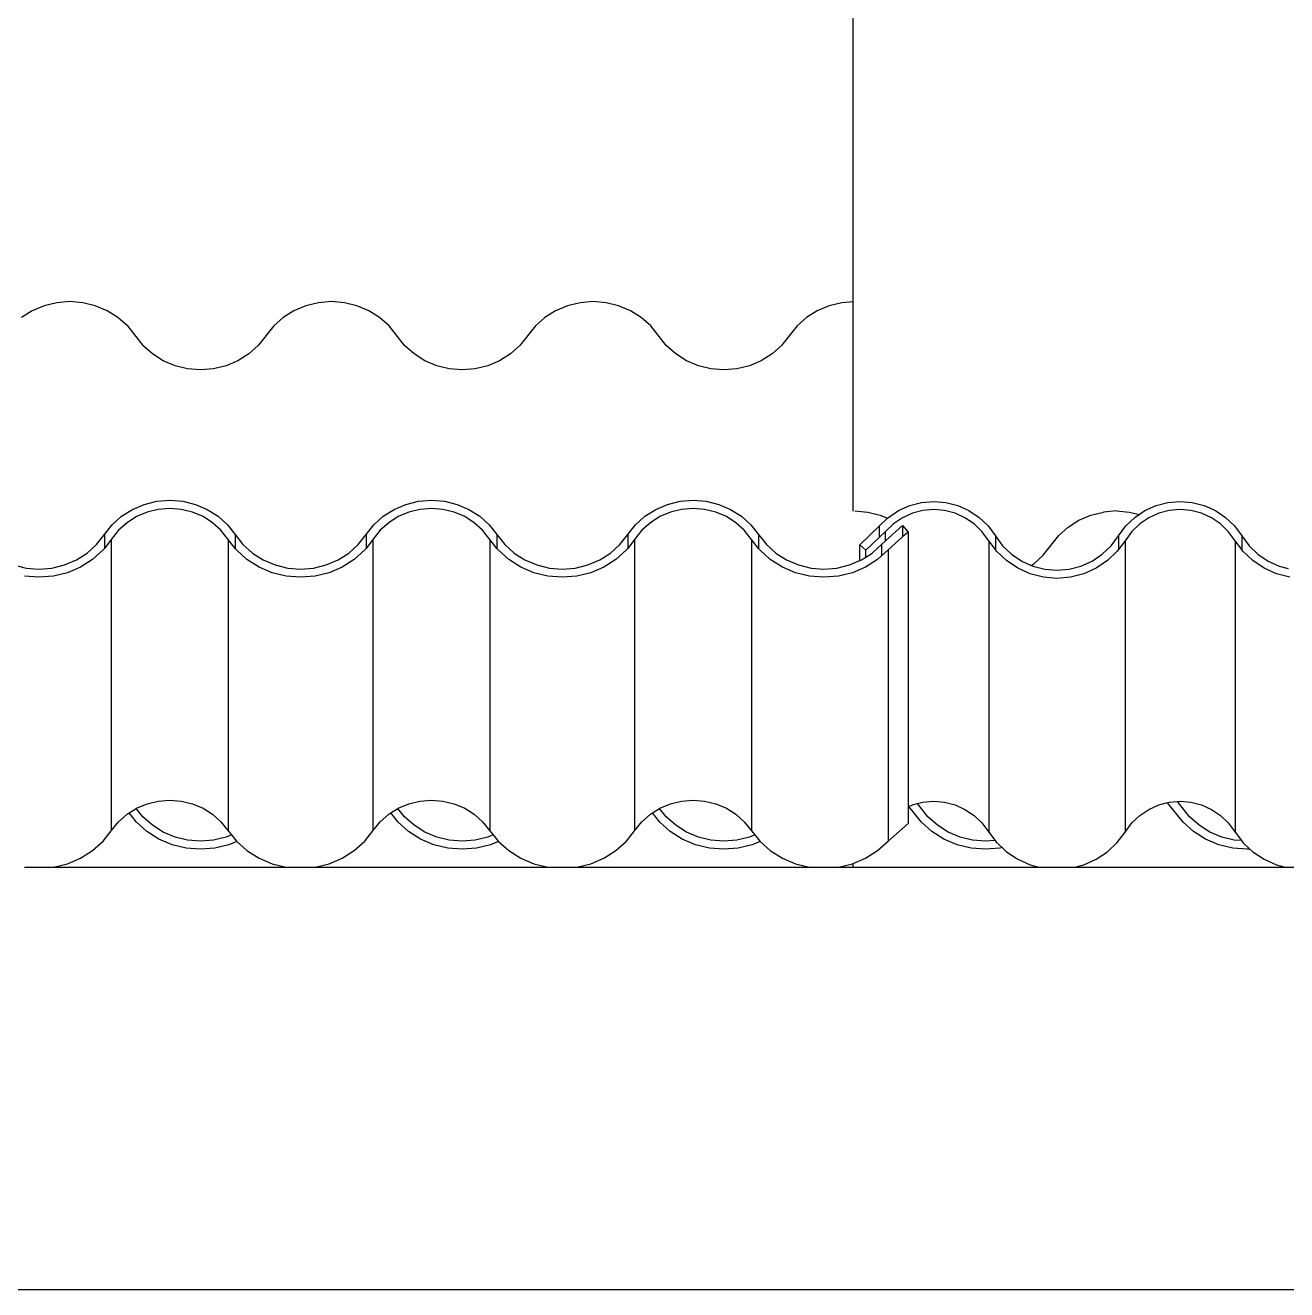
# Model space of a CAD drawing. Header units: millimetres. Extents: x 3212 to 6878, y 1640 to 3386.
# Drawn here: x 3311.347 to 3312.273, y 1648.452 to 1649.379 of the extents above; entities that cross this region are included whole.
import ezdxf

# ---------------------------------------------------------------- set-up
doc = ezdxf.new("R2010")
doc.units = ezdxf.units.MM
doc.header["$LTSCALE"] = 0.8
for name, color, linetype in [('A-PEN-B', 5, 'Continuous'), ('A-PEN-C', 4, 'Continuous'), ('A-PEN-Y', 2, 'Continuous')]:
    doc.layers.add(name, color=color, linetype=linetype)

msp = doc.modelspace()

# ---------------------------------------------------------------- linework, layer by layer
at = {"layer": 'A-PEN-B', "ltscale": 0.05}
msp.add_line((3320.40488, 1648.45157), (3305.20445, 1648.45157), dxfattribs=at)
at = {"layer": 'A-PEN-C', "ltscale": 0.05}
for p, q in [((3311.36083, 1649.17334), (3311.35213, 1649.16968)), ((3311.37007, 1649.17559), (3311.36083, 1649.17334)), ((3311.37958, 1649.17634), (3311.37007, 1649.17559)), ((3311.38909, 1649.17559), (3311.37958, 1649.17634)), ((3311.39833, 1649.17334), (3311.38909, 1649.17559)), ((3311.40704, 1649.16968), (3311.39833, 1649.17334)), ((3311.55283, 1649.17334), (3311.54412, 1649.16968)), ((3311.56206, 1649.17559), (3311.55283, 1649.17334)), ((3311.57157, 1649.17634), (3311.56206, 1649.17559)), ((3311.58108, 1649.17559), (3311.57157, 1649.17634)), ((3311.59032, 1649.17334), (3311.58108, 1649.17559)), ((3311.59903, 1649.16968), (3311.59032, 1649.17334)), ((3311.74482, 1649.17334), (3311.73611, 1649.16968)), ((3311.75406, 1649.17559), (3311.74482, 1649.17334)), ((3311.76357, 1649.17634), (3311.75406, 1649.17559)), ((3311.77308, 1649.17559), (3311.76357, 1649.17634)), ((3311.78231, 1649.17334), (3311.77308, 1649.17559)), ((3311.79102, 1649.16968), (3311.78231, 1649.17334)), ((3311.93681, 1649.17334), (3311.9281, 1649.16968)), ((3311.94605, 1649.17559), (3311.93681, 1649.17334)), ((3311.9544, 1649.17625), (3311.94605, 1649.17559)), ((3311.9544, 1649.0227), (3311.9544, 1649.17625)), ((3311.35213, 1649.16968), (3311.34421, 1649.16469)), ((3311.41496, 1649.16469), (3311.40704, 1649.16968)), ((3311.42187, 1649.15853), (3311.41496, 1649.16469)), ((3311.5362, 1649.16469), (3311.52929, 1649.15853)), ((3311.54412, 1649.16968), (3311.5362, 1649.16469)), ((3311.60695, 1649.16469), (3311.59903, 1649.16968)), ((3311.61386, 1649.15853), (3311.60695, 1649.16469)), ((3311.72819, 1649.16469), (3311.72128, 1649.15853)), ((3311.73611, 1649.16968), (3311.72819, 1649.16469)), ((3311.79894, 1649.16469), (3311.79102, 1649.16968)), ((3311.80585, 1649.15853), (3311.79894, 1649.16469)), ((3311.92018, 1649.16469), (3311.91327, 1649.15853)), ((3311.9281, 1649.16968), (3311.92018, 1649.16469)), ((3311.42187, 1649.15853), (3311.43329, 1649.1442)), ((3311.52929, 1649.15853), (3311.51787, 1649.1442)), ((3311.62528, 1649.1442), (3311.61386, 1649.15853)), ((3311.72128, 1649.15853), (3311.70986, 1649.1442)), ((3311.81727, 1649.1442), (3311.80585, 1649.15853)), ((3311.91327, 1649.15853), (3311.90185, 1649.1442)), ((3311.4402, 1649.13803), (3311.43329, 1649.1442)), ((3311.51787, 1649.1442), (3311.51095, 1649.13803)), ((3311.63219, 1649.13803), (3311.62528, 1649.1442)), ((3311.70986, 1649.1442), (3311.70295, 1649.13803)), ((3311.82418, 1649.13803), (3311.81727, 1649.1442)), ((3311.90185, 1649.1442), (3311.89494, 1649.13803)), ((3311.44813, 1649.13305), (3311.4402, 1649.13803)), ((3311.51095, 1649.13803), (3311.50303, 1649.13305)), ((3311.64012, 1649.13305), (3311.63219, 1649.13803)), ((3311.70295, 1649.13803), (3311.69502, 1649.13305)), ((3311.83211, 1649.13305), (3311.82418, 1649.13803)), ((3311.89494, 1649.13803), (3311.88701, 1649.13305)), ((3311.45683, 1649.12938), (3311.44813, 1649.13305)), ((3311.46607, 1649.12714), (3311.45683, 1649.12938)), ((3311.47558, 1649.12638), (3311.46607, 1649.12714)), ((3311.48509, 1649.12714), (3311.47558, 1649.12638)), ((3311.49433, 1649.12938), (3311.48509, 1649.12714)), ((3311.50303, 1649.13305), (3311.49433, 1649.12938)), ((3311.64882, 1649.12938), (3311.64012, 1649.13305)), ((3311.65806, 1649.12714), (3311.64882, 1649.12938)), ((3311.66757, 1649.12638), (3311.65806, 1649.12714)), ((3311.67708, 1649.12714), (3311.66757, 1649.12638)), ((3311.68632, 1649.12938), (3311.67708, 1649.12714)), ((3311.69502, 1649.13305), (3311.68632, 1649.12938)), ((3311.84081, 1649.12938), (3311.83211, 1649.13305)), ((3311.85005, 1649.12714), (3311.84081, 1649.12938)), ((3311.85956, 1649.12638), (3311.85005, 1649.12714)), ((3311.86907, 1649.12714), (3311.85956, 1649.12638)), ((3311.87831, 1649.12938), (3311.86907, 1649.12714)), ((3311.88701, 1649.13305), (3311.87831, 1649.12938)), ((3311.41763, 1649.01889), (3311.42556, 1649.02393)), ((3311.42556, 1649.02393), (3311.43426, 1649.02764)), ((3311.43426, 1649.02764), (3311.4435, 1649.0299)), ((3311.44457, 1649.02396), (3311.43637, 1649.02195)), ((3311.4435, 1649.0299), (3311.45301, 1649.03067)), ((3311.45301, 1649.02464), (3311.44457, 1649.02396)), ((3311.45301, 1649.03067), (3311.46252, 1649.0299)), ((3311.46145, 1649.02396), (3311.45301, 1649.02464)), ((3311.46965, 1649.02195), (3311.46145, 1649.02396)), ((3311.46252, 1649.0299), (3311.47176, 1649.02764)), ((3311.47176, 1649.02764), (3311.48046, 1649.02393)), ((3311.48046, 1649.02393), (3311.48838, 1649.01889)), ((3311.60962, 1649.01889), (3311.61755, 1649.02393)), ((3311.61755, 1649.02393), (3311.62625, 1649.02764)), ((3311.62625, 1649.02764), (3311.63549, 1649.0299)), ((3311.63656, 1649.02396), (3311.62836, 1649.02195)), ((3311.63549, 1649.0299), (3311.645, 1649.03067)), ((3311.645, 1649.02464), (3311.63656, 1649.02396)), ((3311.645, 1649.03067), (3311.65451, 1649.0299)), ((3311.65344, 1649.02396), (3311.645, 1649.02464)), ((3311.66164, 1649.02195), (3311.65344, 1649.02396)), ((3311.65451, 1649.0299), (3311.66375, 1649.02764)), ((3311.66375, 1649.02764), (3311.67245, 1649.02393)), ((3311.67245, 1649.02393), (3311.68038, 1649.01889)), ((3311.80161, 1649.01889), (3311.80954, 1649.02393)), ((3311.80954, 1649.02393), (3311.81824, 1649.02764)), ((3311.81824, 1649.02764), (3311.82748, 1649.0299)), ((3311.82855, 1649.02396), (3311.82035, 1649.02195)), ((3311.82748, 1649.0299), (3311.83699, 1649.03067)), ((3311.83699, 1649.02464), (3311.82855, 1649.02396)), ((3311.83699, 1649.03067), (3311.8465, 1649.0299)), ((3311.84543, 1649.02396), (3311.83699, 1649.02464)), ((3311.85363, 1649.02195), (3311.84543, 1649.02396)), ((3311.8465, 1649.0299), (3311.85574, 1649.02764)), ((3311.85574, 1649.02764), (3311.86444, 1649.02393)), ((3311.86444, 1649.02393), (3311.87237, 1649.01889)), ((3311.98767, 1649.02308), (3311.99587, 1649.02679)), ((3311.99587, 1649.02679), (3312.00457, 1649.02905)), ((3312.00457, 1649.02905), (3312.01352, 1649.02982)), ((3312.01352, 1649.02379), (3312.00558, 1649.02311)), ((3312.01352, 1649.02982), (3312.02248, 1649.02905)), ((3312.02147, 1649.02311), (3312.01352, 1649.02379)), ((3312.02248, 1649.02905), (3312.03118, 1649.02679)), ((3312.03118, 1649.02679), (3312.03938, 1649.02308)), ((3312.16845, 1649.02308), (3312.17665, 1649.02679)), ((3312.17665, 1649.02679), (3312.18535, 1649.02905)), ((3312.18535, 1649.02905), (3312.1943, 1649.02982)), ((3312.1943, 1649.02379), (3312.18636, 1649.02311)), ((3312.1943, 1649.02982), (3312.20326, 1649.02905)), ((3312.20225, 1649.02311), (3312.1943, 1649.02379)), ((3312.20326, 1649.02905), (3312.21196, 1649.02679)), ((3312.21196, 1649.02679), (3312.22015, 1649.02308)), ((3311.41072, 1649.01267), (3311.41763, 1649.01889)), ((3311.42162, 1649.01419), (3311.41548, 1649.00867)), ((3311.42865, 1649.01866), (3311.42162, 1649.01419)), ((3311.43637, 1649.02195), (3311.42865, 1649.01866)), ((3311.47737, 1649.01866), (3311.46965, 1649.02195)), ((3311.4844, 1649.01419), (3311.47737, 1649.01866)), ((3311.49054, 1649.00867), (3311.4844, 1649.01419)), ((3311.48838, 1649.01889), (3311.4953, 1649.01267)), ((3311.60271, 1649.01267), (3311.60962, 1649.01889)), ((3311.61361, 1649.01419), (3311.60747, 1649.00867)), ((3311.62064, 1649.01866), (3311.61361, 1649.01419)), ((3311.62836, 1649.02195), (3311.62064, 1649.01866)), ((3311.66936, 1649.01866), (3311.66164, 1649.02195)), ((3311.67639, 1649.01419), (3311.66936, 1649.01866)), ((3311.68253, 1649.00867), (3311.67639, 1649.01419)), ((3311.68038, 1649.01889), (3311.68729, 1649.01267)), ((3311.7947, 1649.01267), (3311.80161, 1649.01889)), ((3311.8056, 1649.01419), (3311.79946, 1649.00867)), ((3311.81263, 1649.01866), (3311.8056, 1649.01419)), ((3311.82035, 1649.02195), (3311.81263, 1649.01866)), ((3311.86135, 1649.01866), (3311.85363, 1649.02195)), ((3311.86838, 1649.01419), (3311.86135, 1649.01866)), ((3311.87452, 1649.00867), (3311.86838, 1649.01419)), ((3311.87237, 1649.01889), (3311.87928, 1649.01267)), ((3311.95556, 1649.02279), (3311.96507, 1649.02203)), ((3311.96507, 1649.02203), (3311.97431, 1649.01976)), ((3311.97371, 1649.01182), (3311.97964, 1649.01749)), ((3311.97431, 1649.01976), (3311.97964, 1649.01749)), ((3311.97964, 1649.01749), (3311.98022, 1649.01805)), ((3311.98022, 1649.01805), (3311.98767, 1649.02308)), ((3311.99059, 1649.01782), (3311.98397, 1649.01335)), ((3311.99786, 1649.0211), (3311.99059, 1649.01782)), ((3312.00558, 1649.02311), (3311.99786, 1649.0211)), ((3312.02919, 1649.0211), (3312.02147, 1649.02311)), ((3312.03646, 1649.01782), (3312.02919, 1649.0211)), ((3312.04308, 1649.01335), (3312.03646, 1649.01782)), ((3312.03938, 1649.02308), (3312.04683, 1649.01805)), ((3312.04683, 1649.01805), (3312.05334, 1649.01182)), ((3312.11217, 1649.01102), (3312.12009, 1649.01606)), ((3312.12009, 1649.01606), (3312.1288, 1649.01976)), ((3312.1288, 1649.01976), (3312.13804, 1649.02203)), ((3312.14755, 1649.02279), (3312.13804, 1649.02203)), ((3312.14755, 1649.02279), (3312.15706, 1649.02203)), ((3312.15448, 1649.01182), (3312.16099, 1649.01805)), ((3312.15706, 1649.02203), (3312.16427, 1649.02026)), ((3312.16099, 1649.01805), (3312.16427, 1649.02026)), ((3312.16427, 1649.02026), (3312.16845, 1649.02308)), ((3312.17136, 1649.01782), (3312.16474, 1649.01335)), ((3312.17864, 1649.0211), (3312.17136, 1649.01782)), ((3312.18636, 1649.02311), (3312.17864, 1649.0211)), ((3312.20997, 1649.0211), (3312.20225, 1649.02311)), ((3312.21724, 1649.01782), (3312.20997, 1649.0211)), ((3312.22386, 1649.01335), (3312.21724, 1649.01782)), ((3312.22015, 1649.02308), (3312.22761, 1649.01805)), ((3312.22761, 1649.01805), (3312.23412, 1649.01182)), ((3311.3993, 1648.99819), (3311.40501, 1649.00543)), ((3311.40501, 1649.00543), (3311.41072, 1649.01267)), ((3311.40501, 1649.00543), (3311.40501, 1648.99539)), ((3311.41548, 1649.00867), (3311.4101, 1649.00184)), ((3311.49592, 1649.00184), (3311.49054, 1649.00867)), ((3311.4953, 1649.01267), (3311.50101, 1649.00543)), ((3311.50101, 1649.00543), (3311.50671, 1648.99819)), ((3311.50101, 1649.00543), (3311.50101, 1648.99539)), ((3311.59129, 1648.99819), (3311.597, 1649.00543)), ((3311.597, 1649.00543), (3311.60271, 1649.01267)), ((3311.597, 1649.00543), (3311.597, 1648.99539)), ((3311.60747, 1649.00867), (3311.60209, 1649.00184)), ((3311.68791, 1649.00184), (3311.68253, 1649.00867)), ((3311.68729, 1649.01267), (3311.693, 1649.00543)), ((3311.693, 1649.00543), (3311.69871, 1648.99819)), ((3311.693, 1649.00543), (3311.693, 1648.99539)), ((3311.78328, 1648.99819), (3311.78899, 1649.00543)), ((3311.78899, 1649.00543), (3311.7947, 1649.01267)), ((3311.78899, 1649.00543), (3311.78899, 1648.99539)), ((3311.79946, 1649.00867), (3311.79408, 1649.00184)), ((3311.8799, 1649.00184), (3311.87452, 1649.00867)), ((3311.87928, 1649.01267), (3311.88499, 1649.00543)), ((3311.88499, 1649.00543), (3311.8907, 1648.99819)), ((3311.88499, 1649.00543), (3311.88499, 1648.99539)), ((3311.95922, 1648.99796), (3311.97371, 1649.01182)), ((3311.97371, 1649.00353), (3311.97371, 1649.01182)), ((3311.97819, 1649.00782), (3311.97371, 1649.00353)), ((3311.98397, 1649.01335), (3311.97819, 1649.00782)), ((3311.97819, 1649.00081), (3311.99066, 1649.01205)), ((3311.97819, 1649.00081), (3311.97819, 1649.00782)), ((3311.99066, 1649.01205), (3311.99465, 1649.00735)), ((3311.99066, 1649.01205), (3311.99066, 1649.00376)), ((3311.99465, 1649.00735), (3311.99066, 1649.00376)), ((3311.99465, 1649.00735), (3311.99465, 1648.80575)), ((3312.04886, 1649.00782), (3312.04308, 1649.01335)), ((3312.05393, 1649.00099), (3312.04886, 1649.00782)), ((3312.05334, 1649.01182), (3312.05872, 1649.00458)), ((3312.05872, 1649.00458), (3312.06409, 1648.99734)), ((3312.05872, 1649.00458), (3312.05872, 1648.99454)), ((3312.09384, 1648.99031), (3312.10526, 1649.00479)), ((3312.10526, 1649.00479), (3312.11217, 1649.01102)), ((3312.14373, 1648.99734), (3312.14911, 1649.00458)), ((3312.14911, 1649.00458), (3312.15448, 1649.01182)), ((3312.14911, 1649.00458), (3312.14911, 1648.99454)), ((3312.15897, 1649.00782), (3312.1539, 1649.00099)), ((3312.16474, 1649.01335), (3312.15897, 1649.00782)), ((3312.22964, 1649.00782), (3312.22386, 1649.01335)), ((3312.23471, 1649.00099), (3312.22964, 1649.00782)), ((3312.23412, 1649.01182), (3312.2395, 1649.00458)), ((3312.2395, 1649.00458), (3312.24487, 1648.99734)), ((3312.2395, 1649.00458), (3312.2395, 1648.99454)), ((3311.39239, 1648.99196), (3311.3993, 1648.99819)), ((3311.40501, 1648.99539), (3311.40407, 1648.99419)), ((3311.4101, 1649.00184), (3311.40501, 1648.99539)), ((3311.4101, 1649.00184), (3311.4101, 1648.78812)), ((3311.49592, 1649.00184), (3311.49592, 1648.78812)), ((3311.50101, 1648.99539), (3311.49592, 1649.00184)), ((3311.50195, 1648.99419), (3311.50101, 1648.99539)), ((3311.50671, 1648.99819), (3311.51363, 1648.99196)), ((3311.58438, 1648.99196), (3311.59129, 1648.99819)), ((3311.597, 1648.99539), (3311.59606, 1648.99419)), ((3311.60209, 1649.00184), (3311.597, 1648.99539)), ((3311.60209, 1649.00184), (3311.60209, 1648.78812)), ((3311.68791, 1649.00184), (3311.68791, 1648.78812)), ((3311.693, 1648.99539), (3311.68791, 1649.00184)), ((3311.69394, 1648.99419), (3311.693, 1648.99539)), ((3311.69871, 1648.99819), (3311.70562, 1648.99196)), ((3311.77637, 1648.99196), (3311.78328, 1648.99819)), ((3311.78899, 1648.99539), (3311.78805, 1648.99419)), ((3311.79408, 1649.00184), (3311.78899, 1648.99539)), ((3311.79408, 1649.00184), (3311.79408, 1648.78812)), ((3311.8799, 1649.00184), (3311.8799, 1648.78812)), ((3311.88499, 1648.99539), (3311.8799, 1649.00184)), ((3311.88593, 1648.99419), (3311.88499, 1648.99539)), ((3311.8907, 1648.99819), (3311.89761, 1648.99196)), ((3311.9637, 1648.99396), (3311.95922, 1648.99796)), ((3311.95922, 1648.9864), (3311.95922, 1648.99796)), ((3311.97371, 1649.00353), (3311.9637, 1648.99396)), ((3311.96836, 1648.99196), (3311.97528, 1648.99819)), ((3311.97528, 1648.99819), (3311.97819, 1649.00081)), ((3311.97528, 1648.99819), (3311.97528, 1648.9899)), ((3311.99066, 1649.00376), (3311.98004, 1648.99419)), ((3312.05393, 1649.00099), (3312.05393, 1648.78728)), ((3312.05872, 1648.99454), (3312.05393, 1649.00099)), ((3312.06409, 1648.99734), (3312.0706, 1648.99111)), ((3312.13722, 1648.99111), (3312.14373, 1648.99734)), ((3312.1539, 1649.00099), (3312.14911, 1648.99454)), ((3312.1539, 1649.00099), (3312.1539, 1648.78728)), ((3312.23471, 1649.00099), (3312.23471, 1648.78728)), ((3312.2395, 1648.99454), (3312.23471, 1649.00099)), ((3312.24487, 1648.99734), (3312.25138, 1648.99111)), ((3311.37576, 1648.98322), (3311.38447, 1648.98692)), ((3311.38447, 1648.98692), (3311.39239, 1648.99196)), ((3311.39637, 1648.98726), (3311.38756, 1648.98166)), ((3311.40407, 1648.99419), (3311.39637, 1648.98726)), ((3311.50964, 1648.98726), (3311.50195, 1648.99419)), ((3311.51846, 1648.98166), (3311.50964, 1648.98726)), ((3311.51363, 1648.99196), (3311.52155, 1648.98692)), ((3311.52155, 1648.98692), (3311.53026, 1648.98322)), ((3311.56775, 1648.98322), (3311.57646, 1648.98692)), ((3311.57646, 1648.98692), (3311.58438, 1648.99196)), ((3311.58836, 1648.98726), (3311.57955, 1648.98166)), ((3311.59606, 1648.99419), (3311.58836, 1648.98726)), ((3311.70164, 1648.98726), (3311.69394, 1648.99419)), ((3311.71045, 1648.98166), (3311.70164, 1648.98726)), ((3311.70562, 1648.99196), (3311.71354, 1648.98692)), ((3311.71354, 1648.98692), (3311.72225, 1648.98322)), ((3311.75974, 1648.98322), (3311.76845, 1648.98692)), ((3311.76845, 1648.98692), (3311.77637, 1648.99196)), ((3311.78036, 1648.98726), (3311.77154, 1648.98166)), ((3311.78805, 1648.99419), (3311.78036, 1648.98726)), ((3311.89363, 1648.98726), (3311.88593, 1648.99419)), ((3311.90244, 1648.98166), (3311.89363, 1648.98726)), ((3311.89761, 1648.99196), (3311.90553, 1648.98692)), ((3311.90553, 1648.98692), (3311.91424, 1648.98322)), ((3311.95173, 1648.98322), (3311.95922, 1648.9864)), ((3311.95922, 1648.9864), (3311.96044, 1648.98692)), ((3311.96044, 1648.98692), (3311.9637, 1648.989)), ((3311.97235, 1648.98726), (3311.96353, 1648.98166)), ((3311.9637, 1648.989), (3311.9637, 1648.99396)), ((3311.9637, 1648.989), (3311.96836, 1648.99196)), ((3311.97528, 1648.9899), (3311.97235, 1648.98726)), ((3311.98004, 1648.99419), (3311.97528, 1648.9899)), ((3311.98004, 1648.99419), (3311.98004, 1648.78055)), ((3312.05961, 1648.99334), (3312.05872, 1648.99454)), ((3312.06685, 1648.98641), (3312.05961, 1648.99334)), ((3312.07515, 1648.98081), (3312.06685, 1648.98641)), ((3312.0706, 1648.99111), (3312.07806, 1648.98608)), ((3312.07806, 1648.98608), (3312.08507, 1648.98291)), ((3312.08693, 1648.98408), (3312.09384, 1648.99031)), ((3312.12157, 1648.98237), (3312.12976, 1648.98608)), ((3312.12976, 1648.98608), (3312.13722, 1648.99111)), ((3312.14098, 1648.98641), (3312.13268, 1648.98081)), ((3312.14822, 1648.99334), (3312.14098, 1648.98641)), ((3312.14911, 1648.99454), (3312.14822, 1648.99334)), ((3312.24039, 1648.99334), (3312.2395, 1648.99454)), ((3312.24763, 1648.98641), (3312.24039, 1648.99334)), ((3312.25593, 1648.98081), (3312.24763, 1648.98641)), ((3312.25138, 1648.99111), (3312.25884, 1648.98608)), ((3312.25884, 1648.98608), (3312.26704, 1648.98237)), ((3311.33826, 1648.98322), (3311.3475, 1648.98095)), ((3311.3475, 1648.98095), (3311.35701, 1648.98019)), ((3311.35701, 1648.98019), (3311.36652, 1648.98095)), ((3311.36652, 1648.98095), (3311.37576, 1648.98322)), ((3311.37787, 1648.97753), (3311.36759, 1648.97501)), ((3311.38756, 1648.98166), (3311.37787, 1648.97753)), ((3311.52814, 1648.97753), (3311.51846, 1648.98166)), ((3311.53842, 1648.97501), (3311.52814, 1648.97753)), ((3311.53026, 1648.98322), (3311.53949, 1648.98095)), ((3311.53949, 1648.98095), (3311.549, 1648.98019)), ((3311.549, 1648.98019), (3311.55851, 1648.98095)), ((3311.55851, 1648.98095), (3311.56775, 1648.98322)), ((3311.56987, 1648.97753), (3311.55959, 1648.97501)), ((3311.57955, 1648.98166), (3311.56987, 1648.97753)), ((3311.72013, 1648.97753), (3311.71045, 1648.98166)), ((3311.73041, 1648.97501), (3311.72013, 1648.97753)), ((3311.72225, 1648.98322), (3311.73149, 1648.98095)), ((3311.73149, 1648.98095), (3311.741, 1648.98019)), ((3311.741, 1648.98019), (3311.75051, 1648.98095)), ((3311.75051, 1648.98095), (3311.75974, 1648.98322)), ((3311.76186, 1648.97753), (3311.75158, 1648.97501)), ((3311.77154, 1648.98166), (3311.76186, 1648.97753)), ((3311.91213, 1648.97753), (3311.90244, 1648.98166)), ((3311.9224, 1648.97501), (3311.91213, 1648.97753)), ((3311.91424, 1648.98322), (3311.92348, 1648.98095)), ((3311.92348, 1648.98095), (3311.93299, 1648.98019)), ((3311.93299, 1648.98019), (3311.9425, 1648.98095)), ((3311.9425, 1648.98095), (3311.95173, 1648.98322)), ((3311.95385, 1648.97753), (3311.94357, 1648.97501)), ((3311.96353, 1648.98166), (3311.95385, 1648.97753)), ((3312.08427, 1648.97669), (3312.07515, 1648.98081)), ((3312.08507, 1648.98291), (3312.08693, 1648.98408)), ((3312.08507, 1648.98291), (3312.08626, 1648.98237)), ((3312.08626, 1648.98237), (3312.09496, 1648.98011)), ((3312.09496, 1648.98011), (3312.10391, 1648.97934)), ((3312.10391, 1648.97934), (3312.11287, 1648.98011)), ((3312.11287, 1648.98011), (3312.12157, 1648.98237)), ((3312.13268, 1648.98081), (3312.12356, 1648.97669)), ((3312.26505, 1648.97669), (3312.25593, 1648.98081)), ((3312.26704, 1648.98237), (3312.27355, 1648.98067)), ((3311.35701, 1648.97416), (3311.34643, 1648.97501)), ((3311.36759, 1648.97501), (3311.35701, 1648.97416)), ((3311.549, 1648.97416), (3311.53842, 1648.97501)), ((3311.55959, 1648.97501), (3311.549, 1648.97416)), ((3311.741, 1648.97416), (3311.73041, 1648.97501)), ((3311.75158, 1648.97501), (3311.741, 1648.97416)), ((3311.93299, 1648.97416), (3311.9224, 1648.97501)), ((3311.94357, 1648.97501), (3311.93299, 1648.97416)), ((3312.09395, 1648.97417), (3312.08427, 1648.97669)), ((3312.10391, 1648.97332), (3312.09395, 1648.97417)), ((3312.11388, 1648.97417), (3312.10391, 1648.97332)), ((3312.12356, 1648.97669), (3312.11388, 1648.97417)), ((3312.27473, 1648.97417), (3312.26505, 1648.97669)), ((3311.43637, 1648.80803), (3311.44457, 1648.81002)), ((3311.44457, 1648.81002), (3311.45301, 1648.81069)), ((3311.45301, 1648.81069), (3311.46145, 1648.81002)), ((3311.46145, 1648.81002), (3311.46965, 1648.80803)), ((3311.62836, 1648.80803), (3311.63656, 1648.81002)), ((3311.63656, 1648.81002), (3311.645, 1648.81069)), ((3311.645, 1648.81069), (3311.65344, 1648.81002)), ((3311.65344, 1648.81002), (3311.66164, 1648.80803)), ((3311.82035, 1648.80803), (3311.82855, 1648.81002)), ((3311.82855, 1648.81002), (3311.83699, 1648.81069)), ((3311.83699, 1648.81069), (3311.84543, 1648.81002)), ((3311.84543, 1648.81002), (3311.85363, 1648.80803)), ((3312.00558, 1648.80918), (3312.01352, 1648.80985)), ((3312.01352, 1648.80985), (3312.02147, 1648.80918)), ((3312.19231, 1648.80968), (3312.1943, 1648.80985)), ((3312.1943, 1648.80985), (3312.20225, 1648.80918)), ((3311.42162, 1648.80035), (3311.42311, 1648.80129)), ((3311.42311, 1648.80129), (3311.42838, 1648.80461)), ((3311.42853, 1648.79449), (3311.42311, 1648.80129)), ((3311.42838, 1648.80461), (3311.42865, 1648.80477)), ((3311.43329, 1648.79845), (3311.42838, 1648.80461)), ((3311.42865, 1648.80477), (3311.43637, 1648.80803)), ((3311.46965, 1648.80803), (3311.47737, 1648.80477)), ((3311.47737, 1648.80477), (3311.4844, 1648.80035)), ((3311.61361, 1648.80035), (3311.6151, 1648.80129)), ((3311.6151, 1648.80129), (3311.62037, 1648.80461)), ((3311.62052, 1648.79449), (3311.6151, 1648.80129)), ((3311.62037, 1648.80461), (3311.62064, 1648.80477)), ((3311.62528, 1648.79845), (3311.62037, 1648.80461)), ((3311.62064, 1648.80477), (3311.62836, 1648.80803)), ((3311.66164, 1648.80803), (3311.66936, 1648.80477)), ((3311.66936, 1648.80477), (3311.67639, 1648.80035)), ((3311.8056, 1648.80035), (3311.80709, 1648.80129)), ((3311.80709, 1648.80129), (3311.81237, 1648.80461)), ((3311.81251, 1648.79449), (3311.80709, 1648.80129)), ((3311.81237, 1648.80461), (3311.81263, 1648.80477)), ((3311.81727, 1648.79845), (3311.81237, 1648.80461)), ((3311.81263, 1648.80477), (3311.82035, 1648.80803)), ((3311.85363, 1648.80803), (3311.86135, 1648.80477)), ((3311.86135, 1648.80477), (3311.86838, 1648.80035)), ((3311.99465, 1648.80575), (3311.9953, 1648.80604)), ((3311.99465, 1648.80575), (3311.99465, 1648.79357)), ((3311.9953, 1648.80604), (3311.99786, 1648.80719)), ((3312.0045, 1648.79449), (3311.9953, 1648.80604)), ((3311.99786, 1648.80719), (3312.00154, 1648.80814)), ((3312.00154, 1648.80814), (3312.00558, 1648.80918)), ((3312.00926, 1648.79845), (3312.00154, 1648.80814)), ((3312.02147, 1648.80918), (3312.02919, 1648.80719)), ((3312.02919, 1648.80719), (3312.03646, 1648.80393)), ((3312.03646, 1648.80393), (3312.04308, 1648.79951)), ((3312.16474, 1648.79951), (3312.17136, 1648.80393)), ((3312.17136, 1648.80393), (3312.17864, 1648.80719)), ((3312.17864, 1648.80719), (3312.18505, 1648.80884)), ((3312.18507, 1648.80882), (3312.18505, 1648.80884)), ((3312.18507, 1648.80882), (3312.18636, 1648.80918)), ((3312.19649, 1648.79449), (3312.18507, 1648.80882)), ((3312.18636, 1648.80918), (3312.19231, 1648.80968)), ((3312.20125, 1648.79845), (3312.19231, 1648.80968)), ((3312.20225, 1648.80918), (3312.20997, 1648.80719)), ((3312.20997, 1648.80719), (3312.21724, 1648.80393)), ((3312.21724, 1648.80393), (3312.22386, 1648.79951)), ((3311.4101, 1648.78812), (3311.41548, 1648.79488)), ((3311.41548, 1648.79488), (3311.42162, 1648.80035)), ((3311.43622, 1648.78763), (3311.42853, 1648.79449)), ((3311.4402, 1648.79229), (3311.43329, 1648.79845)), ((3311.44813, 1648.7873), (3311.4402, 1648.79229)), ((3311.4844, 1648.80035), (3311.49054, 1648.79488)), ((3311.49054, 1648.79488), (3311.49592, 1648.78812)), ((3311.60209, 1648.78812), (3311.60747, 1648.79488)), ((3311.60747, 1648.79488), (3311.61361, 1648.80035)), ((3311.62821, 1648.78763), (3311.62052, 1648.79449)), ((3311.63219, 1648.79229), (3311.62528, 1648.79845)), ((3311.64012, 1648.7873), (3311.63219, 1648.79229)), ((3311.67639, 1648.80035), (3311.68253, 1648.79488)), ((3311.68253, 1648.79488), (3311.68791, 1648.78812)), ((3311.79408, 1648.78812), (3311.79946, 1648.79488)), ((3311.79946, 1648.79488), (3311.8056, 1648.80035)), ((3311.8202, 1648.78763), (3311.81251, 1648.79449)), ((3311.82418, 1648.79229), (3311.81727, 1648.79845)), ((3311.83211, 1648.7873), (3311.82418, 1648.79229)), ((3311.86838, 1648.80035), (3311.87452, 1648.79488)), ((3311.87452, 1648.79488), (3311.8799, 1648.78812)), ((3311.99465, 1648.79357), (3311.98004, 1648.78055)), ((3312.01219, 1648.78763), (3312.0045, 1648.79449)), ((3312.01618, 1648.79229), (3312.00926, 1648.79845)), ((3312.0241, 1648.7873), (3312.01618, 1648.79229)), ((3312.04308, 1648.79951), (3312.04886, 1648.79404)), ((3312.04886, 1648.79404), (3312.05393, 1648.78728)), ((3312.1539, 1648.78728), (3312.15897, 1648.79404)), ((3312.15897, 1648.79404), (3312.16474, 1648.79951)), ((3312.20418, 1648.78763), (3312.19649, 1648.79449)), ((3312.20817, 1648.79229), (3312.20125, 1648.79845)), ((3312.21609, 1648.7873), (3312.20817, 1648.79229)), ((3312.22386, 1648.79951), (3312.22964, 1648.79404)), ((3312.22964, 1648.79404), (3312.23471, 1648.78728)), ((3311.40407, 1648.78055), (3311.4101, 1648.78812)), ((3311.44503, 1648.78209), (3311.43622, 1648.78763)), ((3311.45472, 1648.77801), (3311.44503, 1648.78209)), ((3311.45683, 1648.78363), (3311.44813, 1648.7873)), ((3311.46607, 1648.78139), (3311.45683, 1648.78363)), ((3311.49433, 1648.78363), (3311.48509, 1648.78139)), ((3311.4982, 1648.78526), (3311.49433, 1648.78363)), ((3311.49592, 1648.78812), (3311.4982, 1648.78526)), ((3311.4982, 1648.78526), (3311.50195, 1648.78055)), ((3311.59606, 1648.78055), (3311.60209, 1648.78812)), ((3311.63702, 1648.78209), (3311.62821, 1648.78763)), ((3311.64671, 1648.77801), (3311.63702, 1648.78209)), ((3311.64882, 1648.78363), (3311.64012, 1648.7873)), ((3311.65806, 1648.78139), (3311.64882, 1648.78363)), ((3311.68632, 1648.78363), (3311.67708, 1648.78139)), ((3311.69019, 1648.78526), (3311.68632, 1648.78363)), ((3311.68791, 1648.78812), (3311.69019, 1648.78526)), ((3311.69019, 1648.78526), (3311.69394, 1648.78055)), ((3311.78805, 1648.78055), (3311.79408, 1648.78812)), ((3311.82901, 1648.78209), (3311.8202, 1648.78763)), ((3311.8387, 1648.77801), (3311.82901, 1648.78209)), ((3311.84081, 1648.78363), (3311.83211, 1648.7873)), ((3311.85005, 1648.78139), (3311.84081, 1648.78363)), ((3311.87831, 1648.78363), (3311.86907, 1648.78139)), ((3311.88218, 1648.78526), (3311.87831, 1648.78363)), ((3311.8799, 1648.78812), (3311.88218, 1648.78526)), ((3311.88218, 1648.78526), (3311.88593, 1648.78055)), ((3312.02101, 1648.78209), (3312.01219, 1648.78763)), ((3312.03069, 1648.77801), (3312.02101, 1648.78209)), ((3312.0328, 1648.78363), (3312.0241, 1648.7873)), ((3312.04204, 1648.78139), (3312.0328, 1648.78363)), ((3312.05393, 1648.78728), (3312.0585, 1648.78119)), ((3312.14822, 1648.77971), (3312.1539, 1648.78728)), ((3312.213, 1648.78209), (3312.20418, 1648.78763)), ((3312.22268, 1648.77801), (3312.213, 1648.78209)), ((3312.22479, 1648.78363), (3312.21609, 1648.7873)), ((3312.23403, 1648.78139), (3312.22479, 1648.78363)), ((3312.23471, 1648.78728), (3312.23945, 1648.78096)), ((3311.38756, 1648.76814), (3311.39637, 1648.77369)), ((3311.39637, 1648.77369), (3311.40407, 1648.78055)), ((3311.465, 1648.77551), (3311.45472, 1648.77801)), ((3311.47558, 1648.77467), (3311.465, 1648.77551)), ((3311.47558, 1648.78064), (3311.46607, 1648.78139)), ((3311.48509, 1648.78139), (3311.47558, 1648.78064)), ((3311.48616, 1648.77551), (3311.47558, 1648.77467)), ((3311.49644, 1648.77801), (3311.48616, 1648.77551)), ((3311.50212, 1648.7804), (3311.49644, 1648.77801)), ((3311.50195, 1648.78055), (3311.50212, 1648.7804)), ((3311.50212, 1648.7804), (3311.50964, 1648.77369)), ((3311.50964, 1648.77369), (3311.51846, 1648.76814)), ((3311.57955, 1648.76814), (3311.58836, 1648.77369)), ((3311.58836, 1648.77369), (3311.59606, 1648.78055)), ((3311.65699, 1648.77551), (3311.64671, 1648.77801)), ((3311.66757, 1648.77467), (3311.65699, 1648.77551)), ((3311.66757, 1648.78064), (3311.65806, 1648.78139)), ((3311.67708, 1648.78139), (3311.66757, 1648.78064)), ((3311.67815, 1648.77551), (3311.66757, 1648.77467)), ((3311.68843, 1648.77801), (3311.67815, 1648.77551)), ((3311.69411, 1648.7804), (3311.68843, 1648.77801)), ((3311.69394, 1648.78055), (3311.69411, 1648.7804)), ((3311.69411, 1648.7804), (3311.70164, 1648.77369)), ((3311.70164, 1648.77369), (3311.71045, 1648.76814)), ((3311.77154, 1648.76814), (3311.78036, 1648.77369)), ((3311.78036, 1648.77369), (3311.78805, 1648.78055)), ((3311.84898, 1648.77551), (3311.8387, 1648.77801)), ((3311.85956, 1648.77467), (3311.84898, 1648.77551)), ((3311.85956, 1648.78064), (3311.85005, 1648.78139)), ((3311.86907, 1648.78139), (3311.85956, 1648.78064)), ((3311.87014, 1648.77551), (3311.85956, 1648.77467)), ((3311.88042, 1648.77801), (3311.87014, 1648.77551)), ((3311.8861, 1648.7804), (3311.88042, 1648.77801)), ((3311.88593, 1648.78055), (3311.8861, 1648.7804)), ((3311.8861, 1648.7804), (3311.89363, 1648.77369)), ((3311.89363, 1648.77369), (3311.90244, 1648.76814)), ((3311.96353, 1648.76814), (3311.97235, 1648.77369)), ((3311.97235, 1648.77369), (3311.98004, 1648.78055)), ((3312.04097, 1648.77551), (3312.03069, 1648.77801)), ((3312.05155, 1648.77467), (3312.04097, 1648.77551)), ((3312.05155, 1648.78064), (3312.04204, 1648.78139)), ((3312.0585, 1648.78119), (3312.05155, 1648.78064)), ((3312.06213, 1648.77551), (3312.05155, 1648.77467)), ((3312.0585, 1648.78119), (3312.05961, 1648.77971)), ((3312.05961, 1648.77971), (3312.06365, 1648.77588)), ((3312.06365, 1648.77588), (3312.06213, 1648.77551)), ((3312.06365, 1648.77588), (3312.06685, 1648.77285)), ((3312.06685, 1648.77285), (3312.07515, 1648.7673)), ((3312.13268, 1648.7673), (3312.14098, 1648.77285)), ((3312.14098, 1648.77285), (3312.14822, 1648.77971)), ((3312.23296, 1648.77551), (3312.22268, 1648.77801)), ((3312.24354, 1648.77467), (3312.23296, 1648.77551)), ((3312.23945, 1648.78096), (3312.23403, 1648.78139)), ((3312.23945, 1648.78096), (3312.24039, 1648.77971)), ((3312.24039, 1648.77971), (3312.24554, 1648.77483)), ((3312.24554, 1648.77483), (3312.24354, 1648.77467)), ((3312.24554, 1648.77483), (3312.24763, 1648.77285)), ((3312.24763, 1648.77285), (3312.25593, 1648.7673)), ((3311.36759, 1648.76157), (3311.37787, 1648.76406)), ((3311.37787, 1648.76406), (3311.38756, 1648.76814)), ((3311.51846, 1648.76814), (3311.52814, 1648.76406)), ((3311.52814, 1648.76406), (3311.53842, 1648.76157)), ((3311.55959, 1648.76157), (3311.56987, 1648.76406)), ((3311.56987, 1648.76406), (3311.57955, 1648.76814)), ((3311.71045, 1648.76814), (3311.72013, 1648.76406)), ((3311.72013, 1648.76406), (3311.73041, 1648.76157)), ((3311.75158, 1648.76157), (3311.76186, 1648.76406)), ((3311.76186, 1648.76406), (3311.77154, 1648.76814)), ((3311.90244, 1648.76814), (3311.91213, 1648.76406)), ((3311.91213, 1648.76406), (3311.9224, 1648.76157)), ((3311.94357, 1648.76157), (3311.95385, 1648.76406)), ((3311.95385, 1648.76406), (3311.9544, 1648.76429)), ((3311.9544, 1648.76429), (3311.96353, 1648.76814)), ((3311.9544, 1648.76157), (3311.9544, 1648.76429)), ((3312.07515, 1648.7673), (3312.08427, 1648.76322)), ((3312.12356, 1648.76322), (3312.13268, 1648.7673)), ((3312.25593, 1648.7673), (3312.26505, 1648.76322)), ((3311.34643, 1648.76157), (3311.36759, 1648.76157)), ((3311.36759, 1648.76157), (3311.53842, 1648.76157)), ((3311.53842, 1648.76157), (3311.55959, 1648.76157)), ((3311.55959, 1648.76157), (3311.73041, 1648.76157)), ((3311.73041, 1648.76157), (3311.75158, 1648.76157)), ((3311.75158, 1648.76157), (3311.9224, 1648.76157)), ((3311.9224, 1648.76157), (3311.94357, 1648.76157)), ((3311.94357, 1648.76157), (3311.9544, 1648.76157)), ((3311.9544, 1648.76157), (3312.0907, 1648.76157)), ((3312.08427, 1648.76322), (3312.0907, 1648.76157)), ((3312.0907, 1648.76157), (3312.11713, 1648.76157)), ((3312.11713, 1648.76157), (3312.12356, 1648.76322)), ((3312.11713, 1648.76157), (3312.27147, 1648.76157)), ((3312.26505, 1648.76322), (3312.27147, 1648.76157)), ((3312.27147, 1648.76157), (3312.29791, 1648.76157))]:
    msp.add_line(p, q, dxfattribs=at)
at = {"layer": 'A-PEN-Y', "ltscale": 0.05}
msp.add_line((3311.9544, 1649.17625), (3311.9544, 1649.45156), dxfattribs=at)

doc.saveas('drawing.dxf')
